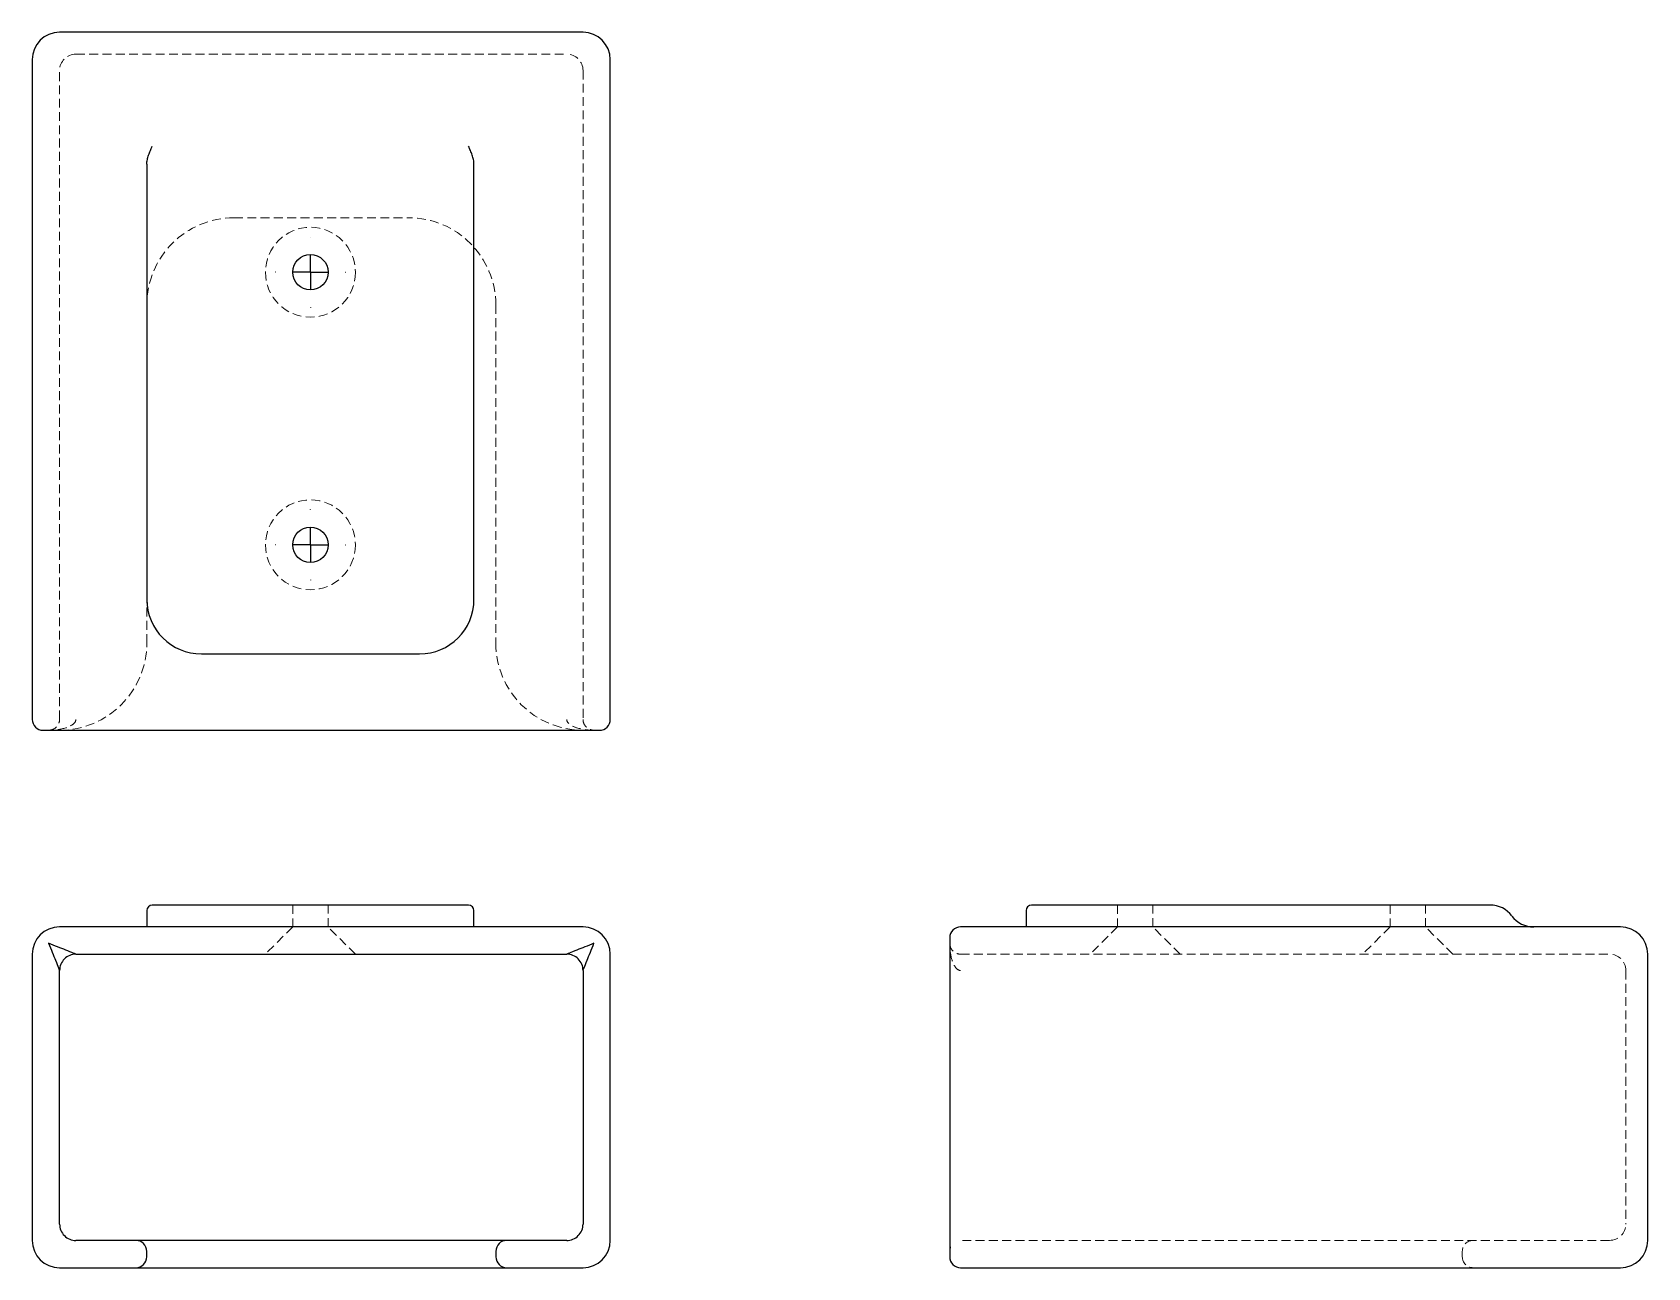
# Model space of a CAD drawing. Header units: millimetres. Extents: x 42 to 273, y 31 to 208.
import ezdxf

# ---------------------------------------------------------------- set-up
doc = ezdxf.new("R2010")
doc.units = ezdxf.units.MM
doc.linetypes.add('HIDDEN', pattern=[1.905, 1.27, -0.635])
doc.layers.add('10', color=7, linetype='Continuous')

# ---------------------------------------------------------------- blocks, each defined once
blk = doc.blocks.new('SW_CENTERMARKSYMBOL_0')
at = {"layer": '10', "color": 0}
for p, q in [((0, 5), (0, 5.04)), ((0, 0), (0, 2.5)), ((-5, 0), (-5.04, 0)), ((0, 0), (-2.5, 0)), ((0, 0), (0, -2.5)), ((0, 0), (2.5, 0)), ((5, 0), (5.04, 0)), ((0, -5), (0, -5.04))]:
    blk.add_line(p, q, dxfattribs=at)
blk = doc.blocks.new('SW_CENTERMARKSYMBOL_1')
at = {"layer": '10', "color": 0}
for p, q in [((0, 5), (0, 5.04)), ((0, 0), (0, 2.5)), ((-5, 0), (-5.04, 0)), ((0, 0), (-2.5, 0)), ((0, 0), (0, -2.5)), ((0, 0), (2.5, 0)), ((5, 0), (5.04, 0)), ((0, -5), (0, -5.04))]:
    blk.add_line(p, q, dxfattribs=at)

msp = doc.modelspace()

# ---------------------------------------------------------------- linework, layer by layer
at = {"color": 7, "linetype": 'Continuous', "lineweight": 25}
for p, q in [((120.49, 208), (45.51, 208)), ((41.6, 204.09), (41.6, 109.58)), ((124.4, 109.58), (124.4, 204.09)), ((58, 189.09), (58, 187.93)), ((58, 187.93), (58, 185.43)), ((104.87, 187.93), (104.87, 189.09)), ((104.87, 185.43), (104.87, 187.93)), ((58, 185.43), (58, 126.76)), ((104.87, 126.76), (104.87, 185.43)), ((65.82, 118.95), (97.06, 118.95)), ((43.16, 108.02), (45.51, 108.02)), ((45.51, 108.02), (120.49, 108.02)), ((120.49, 108.02), (122.84, 108.02)), ((58, 82.19), (58, 79.85)), ((65.82, 82.97), (58.79, 82.97)), ((97.06, 82.97), (65.82, 82.97)), ((104.09, 82.97), (97.06, 82.97)), ((104.87, 79.85), (104.87, 82.19)), ((183.95, 82.19), (183.95, 79.85)), ((191.76, 82.97), (184.73, 82.97)), ((250.43, 82.97), (191.76, 82.97)), ((120.49, 79.85), (45.51, 79.85)), ((269.09, 79.85), (174.58, 79.85)), ((173.02, 78.29), (173.02, 75.94)), ((41.6, 75.94), (41.6, 34.93)), ((47.85, 75.94), (118.15, 75.94)), ((124.4, 34.93), (124.4, 75.94)), ((173.02, 75.94), (173.02, 34.93)), ((273, 34.93), (273, 75.94)), ((45.51, 37.27), (45.51, 73.6)), ((120.49, 73.6), (120.49, 37.27)), ((56.44, 34.93), (47.85, 34.93)), ((70.5, 34.93), (56.44, 34.93)), ((95.5, 34.93), (70.5, 34.93)), ((109.56, 34.93), (95.5, 34.93)), ((118.15, 34.93), (109.56, 34.93)), ((173.02, 34.93), (173.02, 32.59)), ((58, 32.59), (58, 33.37)), ((108, 33.37), (108, 32.59)), ((45.51, 31.03), (56.44, 31.03)), ((56.44, 31.03), (70.5, 31.03)), ((70.5, 31.03), (95.5, 31.03)), ((95.5, 31.03), (109.56, 31.03)), ((109.56, 31.03), (120.49, 31.03)), ((174.58, 31.03), (269.09, 31.03))]:
    msp.add_line(p, q, dxfattribs=at)
at = {"color": 7, "linetype": 'HIDDEN', "lineweight": 18}
for p, q in [((47.85, 204.88), (118.15, 204.88)), ((45.51, 109.58), (45.51, 202.53)), ((120.49, 202.53), (120.49, 109.58)), ((70.5, 181.44), (95.5, 181.44)), ((108, 168.94), (108, 120.52)), ((58, 120.52), (58, 126.76)), ((78.9, 82.97), (78.9, 79.85)), ((83.98, 79.85), (83.98, 82.97)), ((197.04, 82.97), (197.04, 79.85)), ((202.11, 79.85), (202.11, 82.97)), ((236.09, 82.97), (236.09, 79.85)), ((241.17, 79.85), (241.17, 82.97)), ((78.9, 79.85), (74.99, 75.94)), ((87.88, 75.94), (83.98, 79.85)), ((197.04, 79.85), (193.13, 75.94)), ((206.02, 75.94), (202.11, 79.85)), ((236.09, 79.85), (232.19, 75.94)), ((245.08, 75.94), (241.17, 79.85)), ((174.58, 75.94), (267.53, 75.94)), ((269.88, 73.6), (269.88, 37.28)), ((267.53, 34.93), (174.83, 34.93)), ((173.13, 33.91), (173.02, 33.37)), ((246.44, 33.37), (246.44, 32.59))]:
    msp.add_line(p, q, dxfattribs=at)
for centre in [(81.44, 173.63), (81.44, 134.58)]:
    msp.add_circle(centre, 6.44, dxfattribs=at)
at = {"color": 7, "linetype": 'Continuous', "lineweight": 25}
for centre in [(81.44, 173.63), (81.44, 134.58)]:
    msp.add_circle(centre, 2.54, dxfattribs=at)
for centre, radius, start, end in [((45.51, 204.09), 3.91, 90, 180), ((120.49, 204.09), 3.91, 0, 90), ((65.82, 126.76), 7.81, 180, 270), ((97.06, 126.76), 7.81, 270, 0), ((43.16, 109.58), 1.56, 180, 270), ((122.84, 109.58), 1.56, 270, 0), ((58.79, 82.19), 0.781, 90, 180), ((104.09, 82.19), 0.781, 0, 90), ((184.73, 82.19), 0.781, 90, 180), ((250.43, 79.07), 3.91, 36.8699, 90), ((256.68, 83.75), 3.91, 216.8699, 270), ((45.51, 75.94), 3.91, 90, 180), ((120.49, 75.94), 3.91, 0, 90), ((174.58, 78.29), 1.56, 90, 180), ((269.09, 75.94), 3.91, 0, 90), ((45.51, 34.93), 3.91, 180, 270), ((56.44, 33.37), 1.56, 0, 90), ((109.56, 33.37), 1.56, 90, 180), ((120.49, 34.93), 3.91, 270, 0), ((269.09, 34.93), 3.91, 270, 0), ((56.44, 32.59), 1.56, 270, 0), ((109.56, 32.59), 1.56, 180, 270), ((174.58, 32.59), 1.56, 180, 270)]:
    msp.add_arc(centre, radius, start, end, dxfattribs=at)
at = {"color": 7, "linetype": 'HIDDEN', "lineweight": 18}
for centre, radius, start, end in [((47.85, 202.53), 2.34, 90, 180), ((118.15, 202.53), 2.34, 0, 90), ((70.5, 168.94), 12.5, 90, 180), ((95.5, 168.94), 12.5, 0, 90), ((45.51, 120.52), 12.5, 270, 0), ((120.49, 120.52), 12.5, 180, 270), ((267.53, 73.6), 2.34, 0, 90), ((267.53, 37.28), 2.34, 270, 0), ((248, 33.37), 1.56, 90, 180), ((174.58, 33.37), 1.56, 156.4218, 180), ((248, 32.59), 1.56, 180, 270)]:
    msp.add_arc(centre, radius, start, end, dxfattribs=at)
at = {"color": 7, "linetype": 'Continuous', "lineweight": 25}
for points, knots in [([(58, 189.09), (58, 189.31), (58.03, 189.54), (58.13, 189.98), (58.19, 190.2), (58.34, 190.63), (58.42, 190.84), (58.6, 191.26), (58.69, 191.47), (58.79, 191.68)], [0, 0, 0, 0, 0.25, 0.25, 0.5, 0.5, 0.75, 0.75, 1, 1, 1, 1]), ([(104.87, 189.09), (104.87, 189.31), (104.84, 189.54), (104.75, 189.98), (104.68, 190.2), (104.54, 190.63), (104.45, 190.84), (104.28, 191.26), (104.18, 191.47), (104.09, 191.68)], [0, 0, 0, 0, 0.25, 0.25, 0.5, 0.5, 0.75, 0.75, 1, 1, 1, 1]), ([(43.94, 77.5), (44.3, 76.63), (44.88, 75.17), (45.4, 73.87), (45.51, 73.6), (45.51, 73.6)], [-1.570796, -1.570796, -1.570796, -1.570796, -0.897598, -0.448799, 0, 0, 0, 0]), ([(47.85, 75.94), (47.85, 75.94), (47.58, 76.05), (46.28, 76.57), (44.82, 77.15), (43.94, 77.5)], [-1.570796, -1.570796, -1.570796, -1.570796, -1.121997, -0.673198, 0, 0, 0, 0]), ([(122.06, 77.5), (121.18, 77.15), (119.72, 76.57), (118.42, 76.05), (118.15, 75.94), (118.15, 75.94)], [-1.570796, -1.570796, -1.570796, -1.570796, -0.897598, -0.448799, 0, 0, 0, 0]), ([(120.49, 73.6), (120.49, 73.6), (120.6, 73.87), (121.12, 75.17), (121.7, 76.63), (122.06, 77.5)], [-1.570796, -1.570796, -1.570796, -1.570796, -1.121997, -0.673198, 0, 0, 0, 0]), ([(47.85, 75.94), (47.54, 75.94), (47.24, 75.88), (46.67, 75.65), (46.41, 75.47), (45.98, 75.04), (45.8, 74.78), (45.57, 74.21), (45.51, 73.91), (45.51, 73.6)], [0, 0, 0, 0, 0.25, 0.25, 0.5, 0.5, 0.75, 0.75, 1, 1, 1, 1]), ([(120.49, 73.6), (120.49, 73.91), (120.43, 74.21), (120.2, 74.78), (120.02, 75.04), (119.59, 75.47), (119.33, 75.65), (118.76, 75.88), (118.46, 75.94), (118.15, 75.94)], [0, 0, 0, 0, 0.25, 0.25, 0.5, 0.5, 0.75, 0.75, 1, 1, 1, 1]), ([(45.51, 37.28), (45.51, 36.97), (45.57, 36.66), (45.8, 36.1), (45.98, 35.84), (46.41, 35.4), (46.67, 35.23), (47.24, 34.99), (47.54, 34.93), (47.85, 34.93)], [0, 0, 0, 0, 0.25, 0.25, 0.5, 0.5, 0.75, 0.75, 1, 1, 1, 1]), ([(118.15, 34.93), (118.46, 34.93), (118.76, 34.99), (119.33, 35.23), (119.59, 35.4), (120.02, 35.84), (120.2, 36.1), (120.43, 36.66), (120.49, 36.97), (120.49, 37.28)], [0, 0, 0, 0, 0.25, 0.25, 0.5, 0.5, 0.75, 0.75, 1, 1, 1, 1])]:
    msp.add_open_spline(points, degree=3, knots=knots, dxfattribs=at)
at = {"color": 7, "linetype": 'HIDDEN', "lineweight": 18}
for points, knots in [([(47.85, 109.58), (47.85, 109.35), (47.58, 108.88), (46.28, 108.22), (44.82, 108.02), (43.94, 108.02)], [-1.570796, -1.570796, -1.570796, -1.570796, -1.121997, -0.673198, 0, 0, 0, 0]), ([(43.94, 108.02), (44.3, 108.02), (44.88, 108.22), (45.4, 108.88), (45.51, 109.35), (45.51, 109.58)], [-1.570796, -1.570796, -1.570796, -1.570796, -0.897598, -0.448799, 0, 0, 0, 0]), ([(122.06, 108.02), (121.18, 108.02), (119.72, 108.22), (118.42, 108.88), (118.15, 109.35), (118.15, 109.58)], [-1.570796, -1.570796, -1.570796, -1.570796, -0.897598, -0.448799, 0, 0, 0, 0]), ([(120.49, 109.58), (120.49, 109.35), (120.6, 108.88), (121.12, 108.22), (121.7, 108.02), (122.06, 108.02)], [-1.570796, -1.570796, -1.570796, -1.570796, -1.121997, -0.673198, 0, 0, 0, 0]), ([(174.58, 73.6), (174.35, 73.6), (173.88, 73.87), (173.22, 75.17), (173.02, 76.63), (173.02, 77.5)], [-1.570796, -1.570796, -1.570796, -1.570796, -1.121997, -0.673198, 0, 0, 0, 0]), ([(173.02, 77.5), (173.02, 77.15), (173.22, 76.57), (173.88, 76.05), (174.35, 75.94), (174.58, 75.94)], [-1.570796, -1.570796, -1.570796, -1.570796, -0.897598, -0.448799, 0, 0, 0, 0])]:
    msp.add_open_spline(points, degree=3, knots=knots, dxfattribs=at)

# ---------------------------------------------------------------- block references
at = {"layer": '10'}
for name, p in [('SW_CENTERMARKSYMBOL_1', (81.44, 173.63)), ('SW_CENTERMARKSYMBOL_0', (81.44, 134.58))]:
    msp.add_blockref(name, p, dxfattribs=at)

doc.saveas('drawing.dxf')
